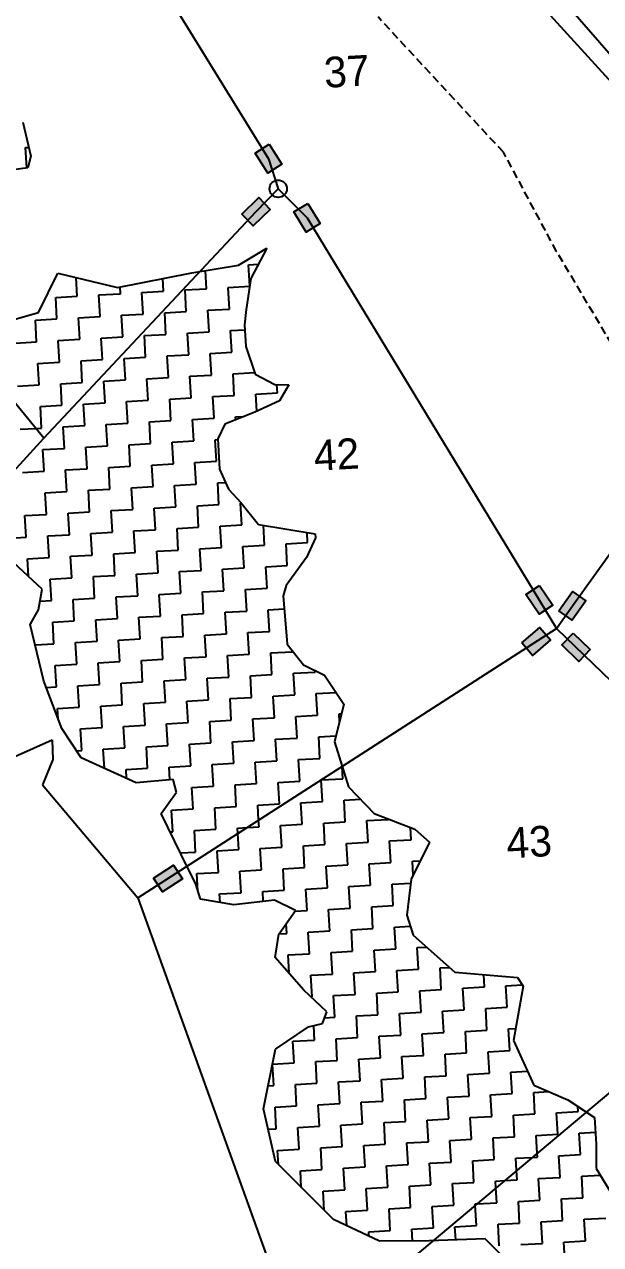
# Model space of a CAD drawing. Header units: metres. Extents: x 307586 to 310505, y 1912208 to 1914316.
# Drawn here: x 308095 to 308457, y 1912993 to 1913759 of the extents above; entities that cross this region are included whole.
import ezdxf

# ---------------------------------------------------------------- set-up
doc = ezdxf.new("R2010")
doc.units = ezdxf.units.M
doc.linetypes.add('DASHED', pattern=[0.75, 0.5, -0.25])
for name, color, linetype in [('LINE_FOOTPATH', 1, 'DASHED'), ('POLY_HATCH', 12, 'Continuous'), ('POLY_PARCEL', 6, 'Continuous'), ('POLY_ROAD', 30, 'Continuous'), ('TEXT_PARCEL', 7, 'Continuous'), ('V_BOUND_LINE', 7, 'Continuous')]:
    doc.layers.add(name, color=color, linetype=linetype)
doc.styles.add('TEXT_MAP', font='')
doc.styles.get('TEXT_MAP').set_extended_font_data('Kruti Dev 050')

msp = doc.modelspace()

# ---------------------------------------------------------------- hatches: boundary and pattern name
for points in [[(308247.57, 1913665.8), (308256.26, 1913671.29), (308248.32, 1913683.85), (308239.64, 1913678.36)], [(308248.92, 1913642.97), (308241.77, 1913650.35), (308231.09, 1913640.03), (308238.23, 1913632.64)], [(308271.66, 1913628.7), (308280.44, 1913634.04), (308272.72, 1913646.74), (308263.94, 1913641.39)], [(308417.85, 1913388.94), (308426.42, 1913394.62), (308418.2, 1913407), (308409.64, 1913401.32)], [(308447.3, 1913397.26), (308438.94, 1913403.24), (308430.29, 1913391.17), (308438.64, 1913385.18)], [(308425.1, 1913372.79), (308418.43, 1913380.61), (308407.13, 1913370.97), (308413.8, 1913363.15)], [(308442.89, 1913359.37), (308450.05, 1913366.74), (308439.38, 1913377.09), (308432.23, 1913369.71)], [(308193.83, 1913222.82), (308188.27, 1913231.47), (308175.77, 1913223.43), (308181.33, 1913214.79)]]:
    msp.add_hatch(color=256).paths.add_polyline_path(points)

# ---------------------------------------------------------------- linework, layer by layer
for points in [[(308248.32, 1913683.85), (308256.26, 1913671.29), (308247.57, 1913665.8), (308239.64, 1913678.36)], [(308231.09, 1913640.03), (308241.77, 1913650.35), (308248.92, 1913642.97), (308238.23, 1913632.64)], [(308272.72, 1913646.74), (308280.44, 1913634.04), (308271.66, 1913628.7), (308263.94, 1913641.39)], [(308418.2, 1913407), (308426.42, 1913394.62), (308417.85, 1913388.94), (308409.64, 1913401.32)], [(308430.29, 1913391.17), (308438.94, 1913403.24), (308447.3, 1913397.26), (308438.64, 1913385.18)], [(308407.13, 1913370.97), (308418.43, 1913380.61), (308425.1, 1913372.79), (308413.8, 1913363.15)], [(308439.38, 1913377.09), (308450.05, 1913366.74), (308442.89, 1913359.37), (308432.23, 1913369.71)], [(308175.77, 1913223.43), (308188.27, 1913231.47), (308193.83, 1913222.82), (308181.33, 1913214.79)]]:
    msp.add_lwpolyline(points, close=True)
msp.add_circle((308254.02, 1913655.92), 5.45)
at = {"layer": 'LINE_FOOTPATH', "ltscale": 10}
for p, q in [((308395.51, 1913678.82), (308316.72, 1913763.73)), ((308428.91, 1913616.58), (308395.51, 1913678.82)), ((308494.2, 1913506.92), (308428.91, 1913616.58))]:
    msp.add_line(p, q, dxfattribs=at)
at = {"layer": 'POLY_HATCH'}
for p, q in [((308093.53, 1913697.73), (308098.75, 1913676.41)), ((308098.75, 1913676.41), (308096.77, 1913669.09)), ((308096.77, 1913669.09), (308065.76, 1913664.91)), ((308229.15, 1913607.98), (308246.97, 1913618.61)), ((308246.97, 1913618.61), (308236.84, 1913599.61)), ((308199.78, 1913603.09), (308229.15, 1913607.98)), ((308103.43, 1913578.35), (308115.64, 1913603.07)), ((308115.64, 1913603.07), (308153.02, 1913594)), ((308153.02, 1913594), (308199.78, 1913603.09)), ((308236.84, 1913599.61), (308233.95, 1913580.22)), ((308078.99, 1913571.34), (308103.43, 1913578.35)), ((308233.95, 1913580.22), (308232.9, 1913570.55)), ((308232.9, 1913570.55), (308233.68, 1913556.98)), ((308233.68, 1913556.98), (308239.48, 1913539.7)), ((308239.48, 1913539.7), (308251.87, 1913533.2)), ((308251.87, 1913533.2), (308260.7, 1913532.91)), ((308260.7, 1913532.91), (308254.86, 1913522.96)), ((308254.86, 1913522.96), (308239.25, 1913515.66)), ((308239.25, 1913515.66), (308220.45, 1913508.17)), ((308220.45, 1913508.17), (308216.16, 1913499.12)), ((308216.16, 1913499.12), (308217.26, 1913479.96)), ((308217.26, 1913479.96), (308222.78, 1913467.47)), ((308222.78, 1913467.47), (308230.47, 1913459.1)), ((308230.47, 1913459.1), (308241.68, 1913445.32)), ((308241.68, 1913445.32), (308277.28, 1913439.36)), ((308277.28, 1913439.36), (308277.42, 1913436.96)), ((308277.42, 1913436.96), (308271.72, 1913424.62)), ((308271.72, 1913424.62), (308259.1, 1913407.08)), ((308105.85, 1913404.66), (308088.07, 1913421.26)), ((308103.39, 1913391.71), (308105.85, 1913404.66)), ((308259.1, 1913407.08), (308257.07, 1913400.56)), ((308257.07, 1913400.56), (308259.61, 1913370.27)), ((308098.3, 1913382.61), (308103.39, 1913391.71)), ((308106.75, 1913347.05), (308098.3, 1913382.61)), ((308259.61, 1913370.27), (308269.97, 1913357.25)), ((308269.97, 1913357.25), (308283.16, 1913350.8)), ((308118.08, 1913317.27), (308106.75, 1913347.05)), ((308283.16, 1913350.8), (308295.19, 1913332.48)), ((308295.19, 1913332.48), (308289.32, 1913308.91)), ((308130.36, 1913298.75), (308118.08, 1913317.27)), ((308289.32, 1913308.91), (308298.16, 1913280.59)), ((308164.91, 1913283.12), (308130.36, 1913298.75)), ((308188.03, 1913285.24), (308164.91, 1913283.12)), ((308190.08, 1913277.35), (308188.03, 1913285.24)), ((308298.16, 1913280.59), (308314.34, 1913263.9)), ((308180.43, 1913263.98), (308190.08, 1913277.35)), ((308193.12, 1913238.28), (308180.43, 1913263.98)), ((308314.34, 1913263.9), (308339.74, 1913254.14)), ((308339.74, 1913254.14), (308349.03, 1913245.87)), ((308349.03, 1913245.87), (308337.54, 1913222.78)), ((308202.21, 1913219.58), (308193.12, 1913238.28)), ((308205.15, 1913210.14), (308202.21, 1913219.58)), ((308337.54, 1913222.78), (308334.82, 1913200.2)), ((308226.2, 1913206.54), (308205.15, 1913210.14)), ((308251.66, 1913209.6), (308226.2, 1913206.54)), ((308264.86, 1913203.15), (308251.66, 1913209.6)), ((308254.5, 1913188.14), (308264.86, 1913203.15)), ((308334.82, 1913200.2), (308338.75, 1913187.62)), ((308252.13, 1913173.59), (308254.5, 1913188.14)), ((308338.75, 1913187.62), (308364.93, 1913164.29)), ((308270.14, 1913153), (308252.13, 1913173.59)), ((308364.93, 1913164.29), (308404.39, 1913160.95)), ((308407.9, 1913155.54), (308401.84, 1913121.56)), ((308404.39, 1913160.95), (308407.9, 1913155.54)), ((308284.54, 1913139.41), (308270.14, 1913153)), ((308281.75, 1913132.05), (308284.54, 1913139.41)), ((308252.23, 1913115.94), (308273.06, 1913129.95)), ((308273.06, 1913129.95), (308281.75, 1913132.05)), ((308401.84, 1913121.56), (308414.67, 1913093.46)), ((308244.75, 1913078.67), (308252.23, 1913115.94)), ((308414.67, 1913093.46), (308436.03, 1913084.28)), ((308436.03, 1913084.28), (308452.69, 1913073.22)), ((308252.26, 1913045.46), (308244.75, 1913078.67)), ((308452.69, 1913073.22), (308453.65, 1913056.46)), ((308453.65, 1913056.46), (308453.72, 1913041.25)), ((308288.8, 1913009.12), (308252.26, 1913045.46)), ((308453.72, 1913041.25), (308466.98, 1913019.58)), ((308317.63, 1912995.56), (308288.8, 1913009.12)), ((308348.87, 1912995.74), (308317.63, 1912995.56)), ((308384.06, 1912996.96), (308348.87, 1912995.74)), ((308403.62, 1912977.26), (308384.06, 1912996.96))]:
    msp.add_line(p, q, dxfattribs=at)
at = {"layer": 'POLY_HATCH', "linetype": 'Continuous'}
for p, q in [((308095.34, 1913681.74), (308097.42, 1913681.86)), ((308096.07, 1913668.99), (308095.34, 1913681.74)), ((308235.35, 1913608.28), (308241.66, 1913608.64)), ((308236.12, 1913594.79), (308235.35, 1913608.28)), ((308127.84, 1913588.54), (308127.17, 1913600.28)), ((308181.98, 1913591.64), (308181.53, 1913599.55)), ((308209.06, 1913593.2), (308208.41, 1913604.53)), ((308154.91, 1913590.09), (308154.67, 1913594.33)), ((308195.52, 1913592.42), (308209.06, 1913593.2)), ((308196.3, 1913578.88), (308195.52, 1913592.42)), ((308222.59, 1913593.97), (308236.12, 1913594.75)), ((308223.37, 1913580.44), (308222.59, 1913593.97)), ((308114.31, 1913587.76), (308127.84, 1913588.54)), ((308115.08, 1913574.23), (308114.31, 1913587.76)), ((308141.38, 1913589.32), (308154.91, 1913590.09)), ((308142.15, 1913575.78), (308141.38, 1913589.32)), ((308168.45, 1913590.87), (308181.98, 1913591.64)), ((308169.22, 1913577.33), (308168.45, 1913590.87)), ((308155.69, 1913576.56), (308169.22, 1913577.33)), ((308156.46, 1913563.02), (308155.69, 1913576.56)), ((308182.76, 1913578.11), (308196.3, 1913578.88)), ((308183.54, 1913564.57), (308182.76, 1913578.11)), ((308209.83, 1913579.66), (308223.37, 1913580.44)), ((308210.61, 1913566.12), (308209.83, 1913579.66)), ((308101.55, 1913573.45), (308115.08, 1913574.23)), ((308102.32, 1913559.92), (308101.55, 1913573.45)), ((308128.62, 1913575), (308142.15, 1913575.78)), ((308129.39, 1913561.47), (308128.62, 1913575)), ((308115.86, 1913560.69), (308129.39, 1913561.47)), ((308142.93, 1913562.24), (308156.46, 1913563.02)), ((308143.71, 1913548.71), (308142.93, 1913562.24)), ((308170, 1913563.8), (308183.54, 1913564.57)), ((308170.78, 1913550.26), (308170, 1913563.8)), ((308197.07, 1913565.35), (308210.61, 1913566.12)), ((308197.85, 1913551.81), (308197.07, 1913565.35)), ((308224.14, 1913566.9), (308233.08, 1913567.41)), ((308224.92, 1913553.36), (308224.14, 1913566.9)), ((308088.79, 1913559.14), (308102.32, 1913559.92)), ((308116.63, 1913547.16), (308115.86, 1913560.69)), ((308103.1, 1913546.38), (308116.63, 1913547.16)), ((308103.87, 1913532.85), (308103.1, 1913546.38)), ((308130.17, 1913547.93), (308143.71, 1913548.71)), ((308130.95, 1913534.4), (308130.17, 1913547.93)), ((308157.24, 1913549.48), (308170.78, 1913550.26)), ((308158.02, 1913535.95), (308157.24, 1913549.48)), ((308184.31, 1913551.04), (308197.85, 1913551.81)), ((308185.09, 1913537.5), (308184.31, 1913551.04)), ((308211.38, 1913552.59), (308224.92, 1913553.36)), ((308212.16, 1913539.05), (308211.38, 1913552.59)), ((308198.62, 1913538.28), (308212.16, 1913539.05)), ((308199.4, 1913524.74), (308198.62, 1913538.28)), ((308225.69, 1913539.83), (308239.17, 1913540.6)), ((308226.47, 1913526.29), (308225.69, 1913539.83)), ((308090.34, 1913532.07), (308103.87, 1913532.85)), ((308117.41, 1913533.62), (308130.95, 1913534.4)), ((308118.19, 1913520.09), (308117.41, 1913533.62)), ((308144.48, 1913535.17), (308158.02, 1913535.95)), ((308145.26, 1913521.64), (308144.48, 1913535.17)), ((308171.55, 1913536.73), (308185.09, 1913537.5)), ((308172.33, 1913523.19), (308171.55, 1913536.73)), ((308253.54, 1913527.85), (308253.24, 1913533.16)), ((308158.79, 1913522.41), (308172.33, 1913523.19)), ((308185.86, 1913523.97), (308199.4, 1913524.74)), ((308186.64, 1913510.43), (308185.86, 1913523.97)), ((308212.94, 1913525.52), (308226.47, 1913526.29)), ((308213.71, 1913511.98), (308212.94, 1913525.52)), ((308240.01, 1913527.07), (308253.54, 1913527.85)), ((308240.62, 1913516.3), (308240.01, 1913527.07)), ((308104.65, 1913519.31), (308118.19, 1913520.09)), ((308105.43, 1913505.77), (308104.65, 1913519.31)), ((308131.72, 1913520.86), (308145.26, 1913521.64)), ((308132.5, 1913507.33), (308131.72, 1913520.86)), ((308159.57, 1913508.88), (308158.79, 1913522.41)), ((308146.03, 1913508.1), (308159.57, 1913508.88)), ((308146.81, 1913494.57), (308146.03, 1913508.1)), ((308173.1, 1913509.65), (308186.64, 1913510.43)), ((308173.88, 1913496.12), (308173.1, 1913509.65)), ((308200.18, 1913511.21), (308213.71, 1913511.98)), ((308200.95, 1913497.67), (308200.18, 1913511.21)), ((308227.25, 1913512.76), (308232.75, 1913513.07)), ((308227.35, 1913510.92), (308227.25, 1913512.76)), ((308091.89, 1913505), (308101.85, 1913505.57)), ((308101.85, 1913505.57), (308105.43, 1913505.77)), ((308118.96, 1913506.55), (308132.5, 1913507.33)), ((308119.74, 1913493.01), (308118.96, 1913506.55)), ((308106.2, 1913492.24), (308119.74, 1913493.01)), ((308106.98, 1913478.7), (308106.2, 1913492.24)), ((308133.27, 1913493.79), (308146.81, 1913494.57)), ((308134.05, 1913480.26), (308133.27, 1913493.79)), ((308160.34, 1913495.34), (308173.88, 1913496.12)), ((308161.12, 1913481.81), (308160.34, 1913495.34)), ((308187.42, 1913496.89), (308200.95, 1913497.67)), ((308188.19, 1913483.36), (308187.42, 1913496.89)), ((308214.49, 1913498.45), (308216.19, 1913498.54)), ((308215.26, 1913484.91), (308214.49, 1913498.45)), ((308201.73, 1913484.13), (308215.26, 1913484.91)), ((308093.44, 1913477.93), (308106.98, 1913478.7)), ((308120.51, 1913479.48), (308134.05, 1913480.26)), ((308121.29, 1913465.94), (308120.51, 1913479.48)), ((308147.58, 1913481.03), (308161.12, 1913481.81)), ((308148.36, 1913467.5), (308147.58, 1913481.03)), ((308174.66, 1913482.58), (308188.19, 1913483.36)), ((308175.43, 1913469.05), (308174.66, 1913482.58)), ((308202.5, 1913470.6), (308201.73, 1913484.13)), ((308188.97, 1913469.82), (308202.5, 1913470.6)), ((308189.74, 1913456.29), (308188.97, 1913469.82)), ((308216.04, 1913471.38), (308220.93, 1913471.66)), ((308216.81, 1913457.84), (308216.04, 1913471.38)), ((308107.75, 1913465.17), (308121.29, 1913465.94)), ((308108.53, 1913451.63), (308107.75, 1913465.17)), ((308134.83, 1913466.72), (308148.36, 1913467.5)), ((308135.6, 1913453.18), (308134.83, 1913466.72)), ((308161.9, 1913468.27), (308175.43, 1913469.05)), ((308162.67, 1913454.74), (308161.9, 1913468.27)), ((308149.14, 1913453.96), (308162.67, 1913454.74)), ((308149.91, 1913440.42), (308149.14, 1913453.96)), ((308176.21, 1913455.51), (308189.74, 1913456.29)), ((308176.98, 1913441.98), (308176.21, 1913455.51)), ((308203.28, 1913457.06), (308216.81, 1913457.84)), ((308204.05, 1913443.53), (308203.28, 1913457.06)), ((308230.35, 1913458.62), (308230.84, 1913458.64)), ((308231.13, 1913445.08), (308230.35, 1913458.62)), ((308094.99, 1913450.86), (308108.53, 1913451.63)), ((308095.77, 1913437.32), (308094.99, 1913450.86)), ((308122.07, 1913452.41), (308135.6, 1913453.18)), ((308122.84, 1913438.87), (308122.07, 1913452.41)), ((308109.31, 1913438.1), (308122.84, 1913438.87)), ((308136.38, 1913439.65), (308149.91, 1913440.42)), ((308137.15, 1913426.11), (308136.38, 1913439.65)), ((308163.45, 1913441.2), (308176.98, 1913441.98)), ((308164.22, 1913427.66), (308163.45, 1913441.2)), ((308190.52, 1913442.75), (308204.05, 1913443.53)), ((308191.3, 1913429.22), (308190.52, 1913442.75)), ((308217.59, 1913444.3), (308231.13, 1913445.08)), ((308218.37, 1913430.77), (308217.59, 1913444.3)), ((308245.44, 1913432.32), (308244.72, 1913444.81)), ((308272.51, 1913433.87), (308272.15, 1913440.22)), ((308082.23, 1913436.54), (308095.77, 1913437.32)), ((308110.08, 1913424.56), (308109.31, 1913438.1)), ((308231.9, 1913431.54), (308245.44, 1913432.32)), ((308232.68, 1913418.01), (308231.9, 1913431.54)), ((308258.97, 1913433.1), (308272.51, 1913433.87)), ((308259.75, 1913419.56), (308258.97, 1913433.1)), ((308096.55, 1913423.79), (308110.08, 1913424.56)), ((308097.18, 1913412.76), (308096.55, 1913423.79)), ((308123.62, 1913425.34), (308137.15, 1913426.11)), ((308124.39, 1913411.8), (308123.62, 1913425.34)), ((308150.69, 1913426.89), (308164.22, 1913427.66)), ((308151.46, 1913413.35), (308150.69, 1913426.89)), ((308177.76, 1913428.44), (308191.3, 1913429.22)), ((308178.54, 1913414.9), (308177.76, 1913428.44)), ((308204.83, 1913429.99), (308218.37, 1913430.77)), ((308205.61, 1913416.46), (308204.83, 1913429.99)), ((308192.07, 1913415.68), (308205.61, 1913416.46)), ((308192.85, 1913402.15), (308192.07, 1913415.68)), ((308219.14, 1913417.23), (308232.68, 1913418.01)), ((308219.92, 1913403.7), (308219.14, 1913417.23)), ((308246.21, 1913418.78), (308259.75, 1913419.56)), ((308246.99, 1913405.25), (308246.21, 1913418.78)), ((308110.86, 1913411.03), (308124.39, 1913411.8)), ((308111.63, 1913397.49), (308110.86, 1913411.03)), ((308137.93, 1913412.58), (308151.46, 1913413.35)), ((308138.7, 1913399.04), (308137.93, 1913412.58)), ((308165, 1913414.13), (308178.54, 1913414.9)), ((308165.78, 1913400.59), (308165, 1913414.13)), ((308152.24, 1913399.82), (308165.78, 1913400.59)), ((308179.31, 1913401.37), (308192.85, 1913402.15)), ((308180.09, 1913387.83), (308179.31, 1913401.37)), ((308206.38, 1913402.92), (308219.92, 1913403.7)), ((308207.16, 1913389.39), (308206.38, 1913402.92)), ((308233.45, 1913404.47), (308246.99, 1913405.25)), ((308234.23, 1913390.94), (308233.45, 1913404.47)), ((308104.41, 1913397.08), (308111.63, 1913397.49)), ((308125.17, 1913398.27), (308138.7, 1913399.04)), ((308125.95, 1913384.73), (308125.17, 1913398.27)), ((308153.02, 1913386.28), (308152.24, 1913399.82)), ((308139.48, 1913385.51), (308153.02, 1913386.28)), ((308140.26, 1913371.97), (308139.48, 1913385.51)), ((308166.55, 1913387.06), (308180.09, 1913387.83)), ((308167.33, 1913373.52), (308166.55, 1913387.06)), ((308193.62, 1913388.61), (308207.16, 1913389.39)), ((308194.4, 1913375.07), (308193.62, 1913388.61)), ((308220.69, 1913390.16), (308234.23, 1913390.94)), ((308221.47, 1913376.63), (308220.69, 1913390.16)), ((308247.77, 1913391.71), (308257.76, 1913392.29)), ((308248.54, 1913378.18), (308247.77, 1913391.71)), ((308098.61, 1913383.16), (308098.87, 1913383.18)), ((308098.87, 1913383.18), (308098.85, 1913383.59)), ((308112.41, 1913383.95), (308125.95, 1913384.73)), ((308113.19, 1913370.42), (308112.41, 1913383.95)), ((308235.01, 1913377.4), (308248.54, 1913378.18)), ((308235.78, 1913363.87), (308235.01, 1913377.4)), ((308101.36, 1913369.74), (308113.19, 1913370.42)), ((308126.72, 1913371.19), (308140.26, 1913371.97)), ((308127.5, 1913357.66), (308126.72, 1913371.19)), ((308153.79, 1913372.75), (308167.33, 1913373.52)), ((308154.57, 1913359.21), (308153.79, 1913372.75)), ((308180.86, 1913374.3), (308194.4, 1913375.07)), ((308181.64, 1913360.76), (308180.86, 1913374.3)), ((308207.93, 1913375.85), (308221.47, 1913376.63)), ((308208.71, 1913362.31), (308207.93, 1913375.85)), ((308195.17, 1913361.54), (308208.71, 1913362.31)), ((308222.25, 1913363.09), (308235.78, 1913363.87)), ((308223.02, 1913349.55), (308222.25, 1913363.09)), ((308249.32, 1913364.64), (308262.85, 1913365.42)), ((308250.09, 1913351.11), (308249.32, 1913364.64)), ((308262.85, 1913365.42), (308262.81, 1913366.25)), ((308113.96, 1913356.88), (308127.5, 1913357.66)), ((308114.74, 1913343.35), (308113.96, 1913356.88)), ((308141.03, 1913358.43), (308154.57, 1913359.21)), ((308141.81, 1913344.9), (308141.03, 1913358.43)), ((308168.1, 1913359.99), (308181.64, 1913360.76)), ((308168.88, 1913346.45), (308168.1, 1913359.99)), ((308195.95, 1913348), (308195.17, 1913361.54)), ((308182.42, 1913347.23), (308195.95, 1913348)), ((308183.19, 1913333.69), (308182.42, 1913347.23)), ((308209.49, 1913348.78), (308223.02, 1913349.55)), ((308210.26, 1913335.24), (308209.49, 1913348.78)), ((308236.56, 1913350.33), (308250.09, 1913351.11)), ((308237.33, 1913336.8), (308236.56, 1913350.33)), ((308263.63, 1913351.88), (308277.16, 1913352.66)), ((308264.4, 1913338.35), (308263.63, 1913351.88)), ((308277.16, 1913352.66), (308277.1, 1913353.76)), ((308108.3, 1913342.98), (308114.74, 1913343.35)), ((308128.27, 1913344.12), (308141.81, 1913344.9)), ((308129.05, 1913330.59), (308128.27, 1913344.12)), ((308155.34, 1913345.68), (308168.88, 1913346.45)), ((308156.12, 1913332.14), (308155.34, 1913345.68)), ((308277.94, 1913339.12), (308290.36, 1913339.83)), ((308278.72, 1913325.59), (308277.94, 1913339.12)), ((308142.58, 1913331.36), (308156.12, 1913332.14)), ((308169.66, 1913332.92), (308183.19, 1913333.69)), ((308170.43, 1913319.38), (308169.66, 1913332.92)), ((308196.73, 1913334.47), (308210.26, 1913335.24)), ((308197.5, 1913320.93), (308196.73, 1913334.47)), ((308223.8, 1913336.02), (308237.33, 1913336.8)), ((308224.57, 1913322.48), (308223.8, 1913336.02)), ((308250.87, 1913337.57), (308264.4, 1913338.35)), ((308251.65, 1913324.04), (308250.87, 1913337.57)), ((308115.51, 1913329.81), (308129.05, 1913330.59)), ((308115.9, 1913322.98), (308115.51, 1913329.81)), ((308143.36, 1913317.83), (308142.58, 1913331.36)), ((308238.11, 1913323.26), (308251.65, 1913324.04)), ((308265.18, 1913324.81), (308278.72, 1913325.59)), ((308265.96, 1913311.28), (308265.18, 1913324.81)), ((308292.25, 1913326.36), (308293.69, 1913326.45)), ((308292.52, 1913321.75), (308292.25, 1913326.36)), ((308129.82, 1913317.05), (308143.36, 1913317.83)), ((308130.6, 1913303.52), (308129.82, 1913317.05)), ((308156.9, 1913318.6), (308170.43, 1913319.38)), ((308157.67, 1913305.07), (308156.9, 1913318.6)), ((308183.97, 1913320.16), (308197.5, 1913320.93)), ((308184.74, 1913306.62), (308183.97, 1913320.16)), ((308211.04, 1913321.71), (308224.57, 1913322.48)), ((308211.81, 1913308.17), (308211.04, 1913321.71)), ((308238.89, 1913309.72), (308238.11, 1913323.26)), ((308225.35, 1913308.95), (308238.89, 1913309.72)), ((308226.13, 1913295.41), (308225.35, 1913308.95)), ((308252.42, 1913310.5), (308265.96, 1913311.28)), ((308253.2, 1913296.96), (308252.42, 1913310.5)), ((308279.49, 1913312.05), (308290.26, 1913312.67)), ((308280.27, 1913298.52), (308279.49, 1913312.05)), ((308127.32, 1913303.33), (308130.6, 1913303.52)), ((308144.14, 1913304.29), (308157.67, 1913305.07)), ((308144.83, 1913292.2), (308144.14, 1913304.29)), ((308171.21, 1913305.84), (308184.74, 1913306.62)), ((308171.98, 1913292.31), (308171.21, 1913305.84)), ((308198.28, 1913307.4), (308211.81, 1913308.17)), ((308199.05, 1913293.86), (308198.28, 1913307.4)), ((308185.52, 1913293.08), (308199.05, 1913293.86)), ((308212.59, 1913294.64), (308226.13, 1913295.41)), ((308213.37, 1913281.1), (308212.59, 1913294.64)), ((308239.66, 1913296.19), (308253.2, 1913296.96)), ((308240.44, 1913282.65), (308239.66, 1913296.19)), ((308266.73, 1913297.74), (308280.27, 1913298.52)), ((308267.51, 1913284.2), (308266.73, 1913297.74)), ((308294.14, 1913293.44), (308294.14, 1913293.49)), ((308294.58, 1913285.76), (308294.14, 1913293.44)), ((308158.45, 1913291.53), (308171.98, 1913292.31)), ((308158.77, 1913285.89), (308158.45, 1913291.53)), ((308185.98, 1913285.05), (308185.52, 1913293.08)), ((308281.04, 1913284.98), (308294.58, 1913285.76)), ((308199.83, 1913280.32), (308213.37, 1913281.1)), ((308200.61, 1913266.79), (308199.83, 1913280.32)), ((308226.9, 1913281.88), (308240.44, 1913282.65)), ((308227.68, 1913268.34), (308226.9, 1913281.88)), ((308253.97, 1913283.43), (308267.51, 1913284.2)), ((308254.75, 1913269.89), (308253.97, 1913283.43)), ((308281.82, 1913271.44), (308281.04, 1913284.98)), ((308268.28, 1913270.67), (308281.82, 1913271.44)), ((308269.06, 1913257.13), (308268.28, 1913270.67)), ((308295.36, 1913272.22), (308305.7, 1913272.81)), ((308296.13, 1913258.69), (308295.36, 1913272.22)), ((308187.07, 1913266.01), (308200.61, 1913266.79)), ((308187.85, 1913252.48), (308187.07, 1913266.01)), ((308214.14, 1913267.57), (308227.68, 1913268.34)), ((308214.92, 1913254.03), (308214.14, 1913267.57)), ((308241.21, 1913269.12), (308254.75, 1913269.89)), ((308241.75, 1913259.75), (308241.21, 1913269.12)), ((308228.45, 1913254.81), (308234.61, 1913255.16)), ((308228.65, 1913251.33), (308228.45, 1913254.81)), ((308234.61, 1913255.16), (308241.99, 1913255.58)), ((308241.99, 1913255.58), (308241.75, 1913259.75)), ((308255.52, 1913256.36), (308269.06, 1913257.13)), ((308256.3, 1913242.82), (308255.52, 1913256.36)), ((308282.6, 1913257.91), (308296.13, 1913258.69)), ((308283.37, 1913244.37), (308282.6, 1913257.91)), ((308309.67, 1913259.46), (308323.2, 1913260.24)), ((308310.44, 1913245.93), (308309.67, 1913259.46)), ((308323.2, 1913260.24), (308323.19, 1913260.5)), ((308337.51, 1913247.48), (308337.07, 1913255.17)), ((308186.16, 1913252.38), (308187.85, 1913252.48)), ((308201.38, 1913253.25), (308214.92, 1913254.03)), ((308202.16, 1913239.72), (308201.38, 1913253.25)), ((308229.23, 1913241.27), (308228.65, 1913251.33)), ((308323.98, 1913246.7), (308337.51, 1913247.48)), ((308192.68, 1913239.18), (308202.16, 1913239.72)), ((308215.69, 1913240.49), (308229.23, 1913241.27)), ((308216.47, 1913226.96), (308215.69, 1913240.49)), ((308242.76, 1913242.05), (308256.3, 1913242.82)), ((308243.54, 1913228.51), (308242.76, 1913242.05)), ((308269.84, 1913243.6), (308283.37, 1913244.37)), ((308270.61, 1913230.06), (308269.84, 1913243.6)), ((308296.91, 1913245.15), (308310.44, 1913245.93)), ((308297.68, 1913231.61), (308296.91, 1913245.15)), ((308324.75, 1913233.17), (308323.98, 1913246.7)), ((308311.22, 1913232.39), (308324.75, 1913233.17)), ((308311.99, 1913218.85), (308311.22, 1913232.39)), ((308338.29, 1913233.94), (308343.23, 1913234.23)), ((308338.79, 1913225.29), (308338.29, 1913233.94)), ((308202.93, 1913226.18), (308216.47, 1913226.96)), ((308203.56, 1913215.25), (308202.93, 1913226.18)), ((308230.01, 1913227.73), (308243.54, 1913228.51)), ((308230.78, 1913214.2), (308230.01, 1913227.73)), ((308257.08, 1913229.29), (308270.61, 1913230.06)), ((308257.85, 1913215.75), (308257.08, 1913229.29)), ((308284.15, 1913230.84), (308297.68, 1913231.61)), ((308284.92, 1913217.3), (308284.15, 1913230.84)), ((308271.39, 1913216.53), (308284.92, 1913217.3)), ((308272.16, 1913202.99), (308271.39, 1913216.53)), ((308298.46, 1913218.08), (308311.99, 1913218.85)), ((308299.24, 1913204.54), (308298.46, 1913218.08)), ((308325.53, 1913219.63), (308337.24, 1913220.3)), ((308326.31, 1913206.09), (308325.53, 1913219.63)), ((308217.25, 1913213.42), (308230.78, 1913214.2)), ((308217.56, 1913208.02), (308217.25, 1913213.42)), ((308244.32, 1913214.97), (308257.85, 1913215.75)), ((308244.67, 1913208.76), (308244.32, 1913214.97)), ((308264.44, 1913202.55), (308272.16, 1913202.99)), ((308285.7, 1913203.77), (308299.24, 1913204.54)), ((308286.48, 1913190.23), (308285.7, 1913203.77)), ((308312.77, 1913205.32), (308326.31, 1913206.09)), ((308313.55, 1913191.78), (308312.77, 1913205.32)), ((308259.4, 1913188.68), (308259.06, 1913194.75)), ((308254.68, 1913188.41), (308259.4, 1913188.68)), ((308272.94, 1913189.46), (308286.48, 1913190.23)), ((308273.72, 1913175.92), (308272.94, 1913189.46)), ((308300.01, 1913191.01), (308313.55, 1913191.78)), ((308300.79, 1913177.47), (308300.01, 1913191.01)), ((308327.08, 1913192.56), (308337.03, 1913193.13)), ((308327.86, 1913179.02), (308327.08, 1913192.56)), ((308314.32, 1913178.25), (308327.86, 1913179.02)), ((308315.1, 1913164.71), (308314.32, 1913178.25)), ((308341.39, 1913179.8), (308347.15, 1913180.13)), ((308342.17, 1913166.26), (308341.39, 1913179.8)), ((308260.18, 1913175.14), (308273.72, 1913175.92)), ((308260.84, 1913163.63), (308260.18, 1913175.14)), ((308287.25, 1913176.7), (308300.79, 1913177.47)), ((308288.03, 1913163.16), (308287.25, 1913176.7)), ((308274.49, 1913162.38), (308288.03, 1913163.16)), ((308301.56, 1913163.94), (308315.1, 1913164.71)), ((308302.34, 1913150.4), (308301.56, 1913163.94)), ((308328.63, 1913165.49), (308342.17, 1913166.26)), ((308329.41, 1913151.95), (308328.63, 1913165.49)), ((308355.71, 1913167.04), (308361.47, 1913167.37)), ((308356.48, 1913153.5), (308355.71, 1913167.04)), ((308275.27, 1913148.85), (308274.49, 1913162.38)), ((308383.55, 1913155.06), (308383.11, 1913162.75)), ((308397.09, 1913155.83), (308407.33, 1913156.42)), ((308397.86, 1913142.3), (308397.09, 1913155.83)), ((308274.58, 1913148.81), (308275.27, 1913148.85)), ((308288.8, 1913149.62), (308302.34, 1913150.4)), ((308289.58, 1913136.09), (308288.8, 1913149.62)), ((308315.87, 1913151.18), (308329.41, 1913151.95)), ((308316.65, 1913137.64), (308315.87, 1913151.18)), ((308342.95, 1913152.73), (308356.48, 1913153.5)), ((308343.72, 1913139.19), (308342.95, 1913152.73)), ((308370.02, 1913154.28), (308383.55, 1913155.06)), ((308370.79, 1913140.74), (308370.02, 1913154.28)), ((308357.26, 1913139.97), (308370.79, 1913140.74)), ((308358.03, 1913126.43), (308357.26, 1913139.97)), ((308384.33, 1913141.52), (308397.86, 1913142.3)), ((308385.1, 1913127.98), (308384.33, 1913141.52)), ((308283.14, 1913135.72), (308289.58, 1913136.09)), ((308303.11, 1913136.86), (308316.65, 1913137.64)), ((308303.89, 1913123.33), (308303.11, 1913136.86)), ((308330.19, 1913138.42), (308343.72, 1913139.19)), ((308330.96, 1913124.88), (308330.19, 1913138.42)), ((308276.82, 1913121.78), (308276.31, 1913130.73)), ((308317.43, 1913124.11), (308330.96, 1913124.88)), ((308344.5, 1913125.66), (308358.03, 1913126.43)), ((308345.27, 1913112.12), (308344.5, 1913125.66)), ((308371.57, 1913127.21), (308385.1, 1913127.98)), ((308372.34, 1913113.67), (308371.57, 1913127.21)), ((308398.64, 1913128.76), (308403.17, 1913129.02)), ((308399.42, 1913115.23), (308398.64, 1913128.76)), ((308263.28, 1913121), (308276.82, 1913121.78)), ((308264.06, 1913107.47), (308263.28, 1913121)), ((308290.36, 1913122.55), (308303.89, 1913123.33)), ((308291.13, 1913109.02), (308290.36, 1913122.55)), ((308318.2, 1913110.57), (308317.43, 1913124.11)), ((308304.67, 1913109.79), (308318.2, 1913110.57)), ((308305.44, 1913096.26), (308304.67, 1913109.79)), ((308331.74, 1913111.35), (308345.27, 1913112.12)), ((308332.51, 1913097.81), (308331.74, 1913111.35)), ((308358.81, 1913112.9), (308372.34, 1913113.67)), ((308359.58, 1913099.36), (308358.81, 1913112.9)), ((308385.88, 1913114.45), (308399.42, 1913115.23)), ((308386.66, 1913100.91), (308385.88, 1913114.45)), ((308250.52, 1913106.69), (308264.06, 1913107.47)), ((308251.3, 1913093.15), (308250.52, 1913106.69)), ((308277.6, 1913108.24), (308291.13, 1913109.02)), ((308278.37, 1913094.71), (308277.6, 1913108.24)), ((308400.19, 1913101.69), (308410.64, 1913102.29)), ((308400.97, 1913088.15), (308400.19, 1913101.69)), ((308264.84, 1913093.93), (308278.37, 1913094.71)), ((308291.91, 1913095.48), (308305.44, 1913096.26)), ((308292.68, 1913081.95), (308291.91, 1913095.48)), ((308318.98, 1913097.03), (308332.51, 1913097.81)), ((308319.75, 1913083.5), (308318.98, 1913097.03)), ((308346.05, 1913098.59), (308359.58, 1913099.36)), ((308346.83, 1913085.05), (308346.05, 1913098.59)), ((308373.12, 1913100.14), (308386.66, 1913100.91)), ((308373.9, 1913086.6), (308373.12, 1913100.14)), ((308247.61, 1913092.94), (308251.3, 1913093.15)), ((308265.61, 1913080.39), (308264.84, 1913093.93)), ((308360.36, 1913085.83), (308373.9, 1913086.6)), ((308387.43, 1913087.38), (308400.97, 1913088.15)), ((308388.21, 1913073.84), (308387.43, 1913087.38)), ((308414.5, 1913088.93), (308423.95, 1913089.47)), ((308415.28, 1913075.39), (308414.5, 1913088.93)), ((308252.08, 1913079.62), (308265.61, 1913080.39)), ((308252.85, 1913066.08), (308252.08, 1913079.62)), ((308279.15, 1913081.17), (308292.68, 1913081.95)), ((308279.92, 1913067.64), (308279.15, 1913081.17)), ((308306.22, 1913082.72), (308319.75, 1913083.5)), ((308306.99, 1913069.19), (308306.22, 1913082.72)), ((308333.29, 1913084.27), (308346.83, 1913085.05)), ((308334.07, 1913070.74), (308333.29, 1913084.27)), ((308361.14, 1913072.29), (308360.36, 1913085.83)), ((308442.35, 1913076.95), (308442.16, 1913080.21)), ((308347.6, 1913071.51), (308361.14, 1913072.29)), ((308348.38, 1913057.98), (308347.6, 1913071.51)), ((308374.67, 1913073.07), (308388.21, 1913073.84)), ((308375.45, 1913059.53), (308374.67, 1913073.07)), ((308401.74, 1913074.62), (308415.28, 1913075.39)), ((308402.52, 1913061.08), (308401.74, 1913074.62)), ((308428.81, 1913076.17), (308442.35, 1913076.95)), ((308429.59, 1913062.63), (308428.81, 1913076.17)), ((308247.66, 1913065.79), (308252.85, 1913066.08)), ((308266.39, 1913066.86), (308279.92, 1913067.64)), ((308267.16, 1913053.32), (308266.39, 1913066.86)), ((308293.46, 1913068.41), (308306.99, 1913069.19)), ((308294.23, 1913054.88), (308293.46, 1913068.41)), ((308320.53, 1913069.96), (308334.07, 1913070.74)), ((308321.31, 1913056.43), (308320.53, 1913069.96)), ((308443.13, 1913063.41), (308453.22, 1913063.99)), ((308443.9, 1913049.87), (308443.13, 1913063.41)), ((308307.77, 1913055.65), (308321.31, 1913056.43)), ((308334.84, 1913057.2), (308348.38, 1913057.98)), ((308335.62, 1913043.67), (308334.84, 1913057.2)), ((308361.91, 1913058.76), (308375.45, 1913059.53)), ((308362.69, 1913045.22), (308361.91, 1913058.76)), ((308388.98, 1913060.31), (308402.52, 1913061.08)), ((308389.76, 1913046.77), (308388.98, 1913060.31)), ((308416.06, 1913061.86), (308429.59, 1913062.63)), ((308416.69, 1913050.72), (308416.06, 1913061.86)), ((308253.63, 1913052.55), (308267.16, 1913053.32)), ((308254.14, 1913043.59), (308253.63, 1913052.55)), ((308280.7, 1913054.1), (308294.23, 1913054.88)), ((308281.48, 1913040.56), (308280.7, 1913054.1)), ((308308.55, 1913042.12), (308307.77, 1913055.65)), ((308403.3, 1913047.55), (308413.62, 1913048.14)), ((308413.62, 1913048.14), (308416.83, 1913048.32)), ((308416.83, 1913048.32), (308416.69, 1913050.72)), ((308430.37, 1913049.1), (308443.9, 1913049.87)), ((308431.14, 1913035.56), (308430.37, 1913049.1)), ((308267.94, 1913039.79), (308281.48, 1913040.56)), ((308295.01, 1913041.34), (308308.55, 1913042.12)), ((308295.79, 1913027.8), (308295.01, 1913041.34)), ((308322.08, 1913042.89), (308335.62, 1913043.67)), ((308322.86, 1913029.36), (308322.08, 1913042.89)), ((308349.15, 1913044.44), (308362.69, 1913045.22)), ((308349.93, 1913030.91), (308349.15, 1913044.44)), ((308376.22, 1913046), (308389.76, 1913046.77)), ((308377, 1913032.46), (308376.22, 1913046)), ((308403.74, 1913039.85), (308403.3, 1913047.55)), ((308268.54, 1913029.27), (308267.94, 1913039.79)), ((308390.54, 1913033.24), (308396.24, 1913033.56)), ((308390.78, 1913028.98), (308390.54, 1913033.24)), ((308396.24, 1913033.56), (308404.07, 1913034.01)), ((308404.07, 1913034.01), (308403.74, 1913039.85)), ((308417.61, 1913034.79), (308431.14, 1913035.56)), ((308418.38, 1913021.25), (308417.61, 1913034.79)), ((308444.68, 1913036.34), (308456.32, 1913037.01)), ((308445.45, 1913022.8), (308444.68, 1913036.34)), ((308282.25, 1913027.03), (308295.79, 1913027.8)), ((308282.94, 1913014.94), (308282.25, 1913027.03)), ((308309.32, 1913028.58), (308322.86, 1913029.36)), ((308310.1, 1913015.04), (308309.32, 1913028.58)), ((308336.39, 1913030.13), (308349.93, 1913030.91)), ((308337.17, 1913016.6), (308336.39, 1913030.13)), ((308363.46, 1913031.68), (308377, 1913032.46)), ((308364.24, 1913018.15), (308363.46, 1913031.68)), ((308391.31, 1913019.7), (308390.78, 1913028.98)), ((308350.7, 1913017.37), (308364.24, 1913018.15)), ((308377.78, 1913018.92), (308378.86, 1913018.99)), ((308377.82, 1913018.12), (308377.78, 1913018.92)), ((308378.55, 1913005.39), (308377.82, 1913018.12)), ((308378.86, 1913018.99), (308391.31, 1913019.7)), ((308404.85, 1913020.48), (308418.38, 1913021.25)), ((308405.62, 1913006.94), (308404.85, 1913020.48)), ((308431.92, 1913022.03), (308445.45, 1913022.8)), ((308432.69, 1913008.49), (308431.92, 1913022.03)), ((308296.56, 1913014.27), (308310.1, 1913015.04)), ((308297.08, 1913005.22), (308296.56, 1913014.27)), ((308323.63, 1913015.82), (308337.17, 1913016.6)), ((308324.41, 1913002.28), (308323.63, 1913015.82)), ((308351.48, 1913003.84), (308350.7, 1913017.37)), ((308446.23, 1913009.27), (308459.77, 1913010.04)), ((308310.87, 1913001.51), (308324.41, 1913002.28)), ((308337.95, 1913003.06), (308351.48, 1913003.84)), ((308338.37, 1912995.68), (308337.95, 1913003.06)), ((308365.02, 1913004.61), (308378.55, 1913005.39)), ((308365.49, 1912996.32), (308365.02, 1913004.61)), ((308392.09, 1913006.16), (308405.62, 1913006.94)), ((308392.86, 1912992.63), (308392.09, 1913006.16)), ((308419.16, 1913007.72), (308432.69, 1913008.49)), ((308419.93, 1912994.18), (308419.16, 1913007.72)), ((308447.01, 1912995.73), (308446.23, 1913009.27)), ((308311.04, 1912998.66), (308310.87, 1913001.51)), ((308433.47, 1912994.96), (308447.01, 1912995.73)), ((308434.25, 1912981.42), (308433.47, 1912994.96)), ((308406.4, 1912993.4), (308419.93, 1912994.18))]:
    msp.add_line(p, q, dxfattribs=at)
at = {"layer": 'POLY_PARCEL'}
for p, q in [((308095.4, 1913921.99), (308247.95, 1913674.82)), ((308247.95, 1913674.82), (308254.02, 1913655.92)), ((308240, 1913641.5), (308254.02, 1913655.92)), ((308254.02, 1913655.92), (308272.19, 1913637.72)), ((308106.92, 1913499.41), (308240, 1913641.5)), ((308272.19, 1913637.72), (308428.9, 1913380.1)), ((308106.92, 1913499.41), (308006.31, 1913621.65)), ((308438.79, 1913394.21), (308529.94, 1913521.33)), ((307936.24, 1913313.41), (308106.92, 1913499.41)), ((308428.9, 1913380.1), (308438.79, 1913394.21)), ((308165.81, 1913210.92), (308428.9, 1913380.1)), ((308428.9, 1913380.1), (308604.56, 1913209.67)), ((308593.65, 1913199.15), (308285.88, 1912940.99))]:
    msp.add_line(p, q, dxfattribs=at)
at = {"layer": 'POLY_ROAD'}
for p, q in [((308483.58, 1913715.7), (308338.68, 1913882.76)), ((308332.63, 1913866.54), (308480.27, 1913703.99))]:
    msp.add_line(p, q, dxfattribs=at)
at = {"layer": 'V_BOUND_LINE'}
for p, q in [((308061.72, 1913287.83), (308112.04, 1913310.15)), ((308112.04, 1913310.15), (308112.48, 1913297.76)), ((308112.48, 1913297.76), (308106.09, 1913282)), ((308106.09, 1913282), (308165.81, 1913210.92)), ((308165.81, 1913210.92), (308268.62, 1912925.52))]:
    msp.add_line(p, q, dxfattribs=at)

# ---------------------------------------------------------------- texts
at = {"layer": 'TEXT_PARCEL', "style": 'TEXT_MAP'}
for s, p in [('37', (308283.36, 1913719.23)), ('42', (308276.96, 1913478.86)), ('43', (308397.86, 1913235.7))]:
    msp.add_text(s, height=19.216, rotation=3.28087, dxfattribs=at).set_placement(p)

doc.saveas('drawing.dxf')
